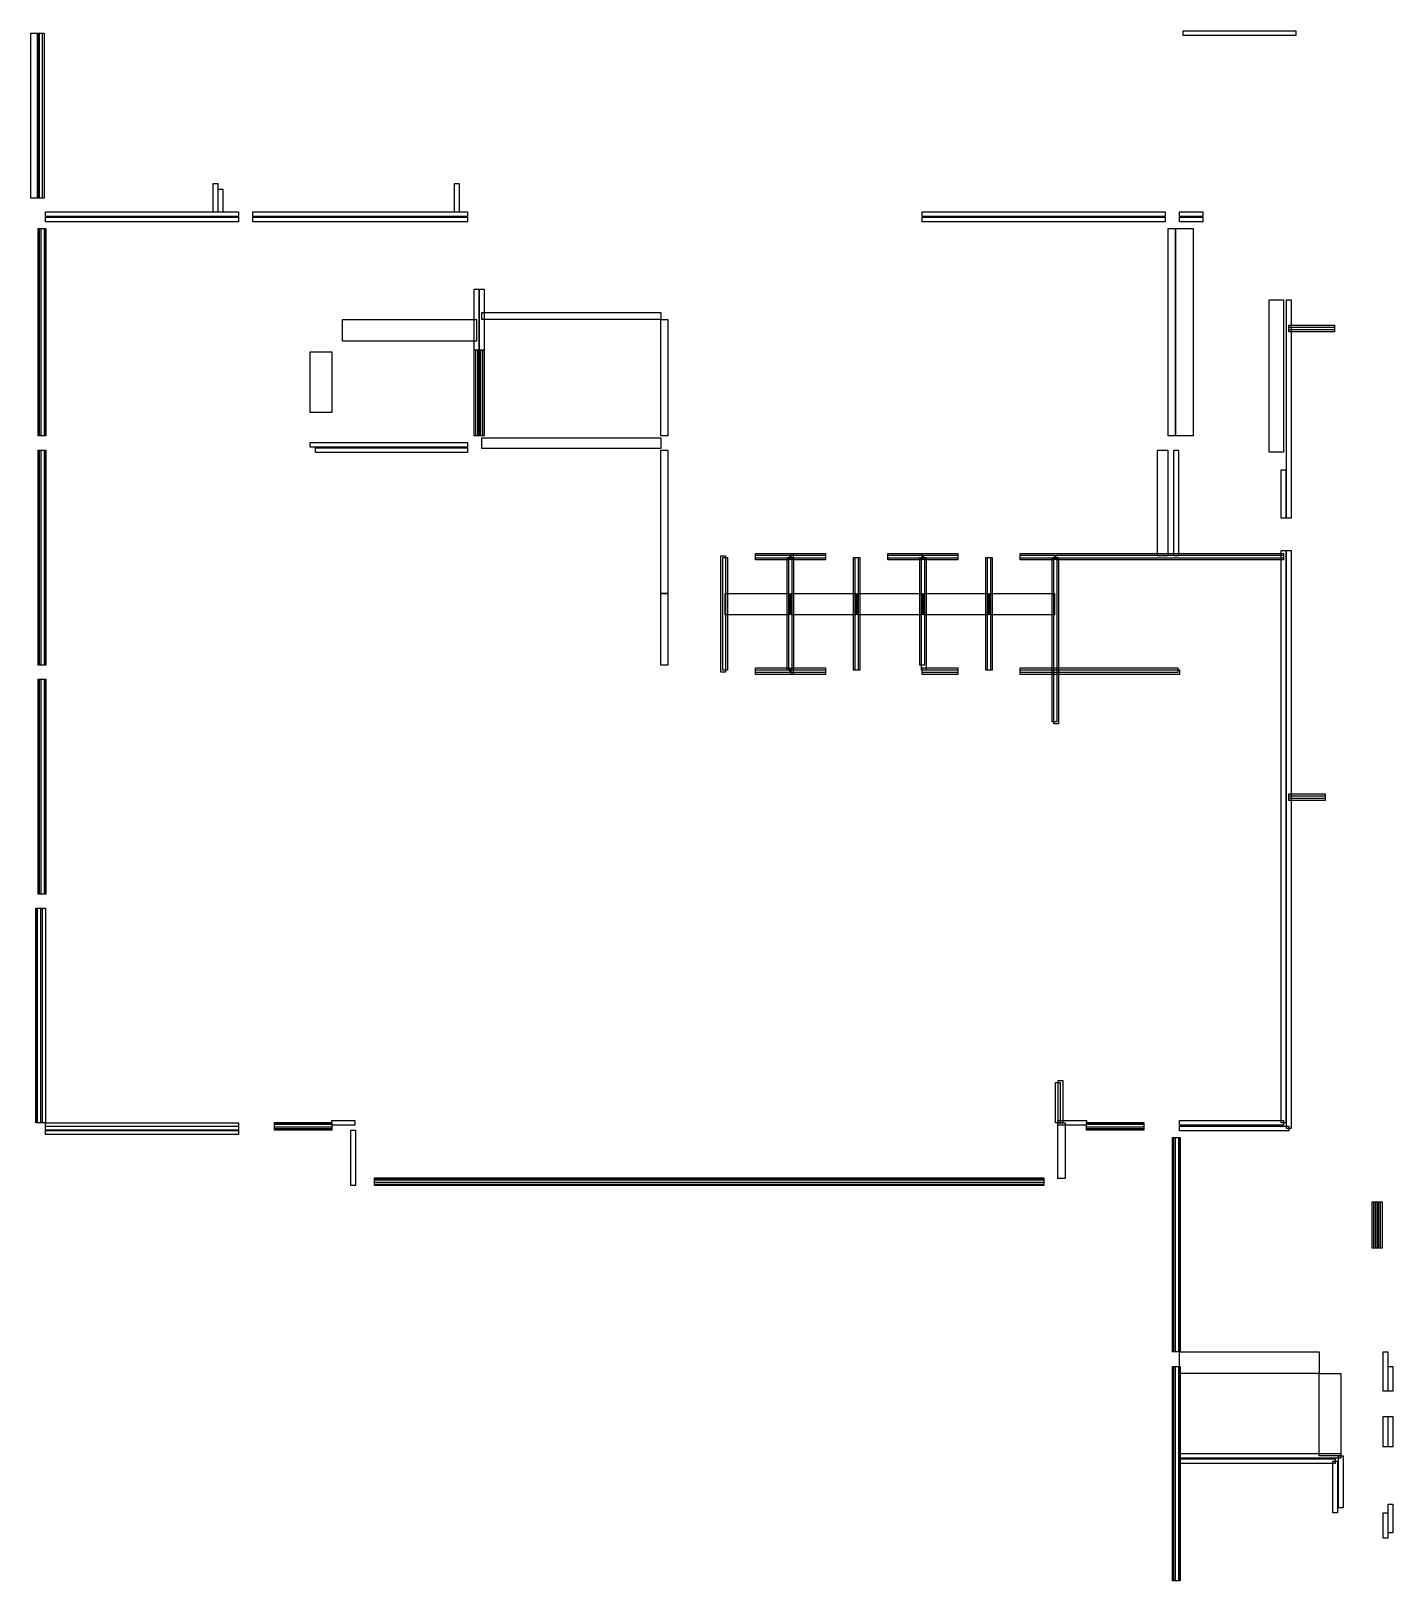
# Model space of a CAD drawing. Header units: metres. Extents: x 0 to 60.8, y 0 to 81.3.
# Drawn here: x 31.72 to 60.85, y 0 to 33.15 of the extents above; entities that cross this region are included whole.
import ezdxf

# ---------------------------------------------------------------- set-up
doc = ezdxf.new("R2010")
doc.units = ezdxf.units.M
doc.layers.add('MURO_SOLIDO', color=7, linetype='Continuous')

msp = doc.modelspace()

# ---------------------------------------------------------------- linework, layer by layer
at = {"layer": 'MURO_SOLIDO'}
for points in [[(56.361, 33.146), (58.771, 33.146), (58.771, 33.046), (56.361, 33.046)], [(31.719, 33.096), (31.876, 33.096), (31.876, 29.574), (31.719, 29.574)], [(31.86, 33.096), (31.96, 33.096), (31.96, 29.574), (31.86, 29.574)], [(31.899, 33.096), (31.999, 33.096), (31.999, 29.574), (31.899, 29.574)], [(35.612, 29.882), (35.712, 29.882), (35.712, 29.27), (35.612, 29.27)], [(40.774, 29.882), (40.874, 29.882), (40.874, 29.27), (40.774, 29.27)], [(35.725, 29.765), (35.825, 29.765), (35.825, 29.27), (35.725, 29.27)], [(32.028, 29.281), (36.157, 29.281), (36.157, 29.181), (32.028, 29.181)], [(36.465, 29.281), (41.055, 29.281), (41.055, 29.181), (36.465, 29.181)], [(50.777, 29.281), (55.979, 29.281), (55.979, 29.181), (50.777, 29.181)], [(56.282, 29.281), (56.782, 29.281), (56.782, 29.181), (56.282, 29.181)], [(31.876, 28.922), (32.028, 28.922), (32.028, 24.485), (31.876, 24.485)], [(31.899, 28.922), (31.999, 28.922), (31.999, 24.485), (31.899, 24.485)], [(31.939, 28.922), (32.039, 28.922), (32.039, 24.485), (31.939, 24.485)], [(32.028, 29.163), (36.157, 29.163), (36.157, 29.063), (32.028, 29.063)], [(36.465, 29.163), (41.055, 29.163), (41.055, 29.063), (36.465, 29.063)], [(50.777, 29.163), (55.979, 29.163), (55.979, 29.063), (50.777, 29.063)], [(56.038, 28.922), (56.194, 28.922), (56.194, 24.485), (56.038, 24.485)], [(56.199, 28.922), (56.576, 28.922), (56.576, 24.485), (56.199, 24.485)], [(56.282, 29.163), (56.782, 29.163), (56.782, 29.063), (56.282, 29.063)], [(41.196, 27.624), (41.296, 27.624), (41.296, 26.322), (41.196, 26.322)], [(41.313, 27.624), (41.413, 27.624), (41.413, 26.322), (41.313, 26.322)], [(58.198, 27.394), (58.506, 27.394), (58.506, 24.142), (58.198, 24.142)], [(58.569, 27.394), (58.669, 27.394), (58.669, 22.727), (58.569, 22.727)], [(38.38, 26.973), (41.246, 26.973), (41.246, 26.513), (38.38, 26.513)], [(41.363, 27.125), (45.189, 27.125), (45.189, 26.973), (41.363, 26.973)], [(45.189, 26.973), (45.34, 26.973), (45.34, 24.485), (45.189, 24.485)], [(58.619, 26.852), (59.598, 26.852), (59.598, 26.752), (58.619, 26.752)], [(58.619, 26.812), (59.598, 26.812), (59.598, 26.712), (58.619, 26.712)], [(37.69, 26.282), (38.15, 26.282), (38.15, 24.984), (37.69, 24.984)], [(41.196, 26.322), (41.296, 26.322), (41.296, 24.485), (41.196, 24.485)], [(41.235, 26.322), (41.335, 26.322), (41.335, 24.485), (41.235, 24.485)], [(41.274, 26.322), (41.374, 26.322), (41.374, 24.485), (41.274, 24.485)], [(41.313, 26.322), (41.413, 26.322), (41.413, 24.485), (41.313, 24.485)], [(37.69, 24.344), (41.055, 24.344), (41.055, 24.244), (37.69, 24.244)], [(37.802, 24.231), (41.055, 24.231), (41.055, 24.131), (37.802, 24.131)], [(41.363, 24.446), (45.189, 24.446), (45.189, 24.22), (41.363, 24.22)], [(31.876, 24.181), (32.028, 24.181), (32.028, 19.587), (31.876, 19.587)], [(31.899, 24.181), (31.999, 24.181), (31.999, 19.587), (31.899, 19.587)], [(31.939, 24.181), (32.039, 24.181), (32.039, 19.587), (31.939, 19.587)], [(45.189, 24.181), (45.34, 24.181), (45.34, 21.12), (45.189, 21.12)], [(55.812, 24.181), (56.033, 24.181), (56.033, 21.923), (55.812, 21.923)], [(56.159, 24.181), (56.259, 24.181), (56.259, 21.923), (56.159, 21.923)], [(58.456, 23.76), (58.556, 23.76), (58.556, 22.727), (58.456, 22.727)], [(46.476, 21.923), (46.576, 21.923), (46.576, 19.435), (46.476, 19.435)], [(46.515, 21.884), (46.615, 21.884), (46.615, 19.474), (46.515, 19.474)], [(47.216, 21.973), (48.02, 21.973), (48.02, 21.873), (47.216, 21.873)], [(47.216, 21.934), (47.941, 21.934), (47.941, 21.834), (47.216, 21.834)], [(47.891, 21.884), (47.991, 21.884), (47.991, 19.474), (47.891, 19.474)], [(47.93, 21.884), (48.03, 21.884), (48.03, 19.474), (47.93, 19.474)], [(47.98, 21.973), (48.71, 21.973), (48.71, 21.873), (47.98, 21.873)], [(47.98, 21.934), (48.71, 21.934), (48.71, 21.834), (47.98, 21.834)], [(49.312, 21.884), (49.412, 21.884), (49.412, 19.474), (49.312, 19.474)], [(49.346, 21.884), (49.446, 21.884), (49.446, 19.474), (49.346, 19.474)], [(50.047, 21.973), (50.777, 21.973), (50.777, 21.873), (50.047, 21.873)], [(50.047, 21.934), (50.777, 21.934), (50.777, 21.834), (50.047, 21.834)], [(50.727, 21.884), (50.827, 21.884), (50.827, 19.587), (50.727, 19.587)], [(50.761, 21.884), (50.861, 21.884), (50.861, 19.474), (50.761, 19.474)], [(50.777, 21.973), (51.541, 21.973), (51.541, 21.873), (50.777, 21.873)], [(50.811, 21.934), (51.541, 21.934), (51.541, 21.834), (50.811, 21.834)], [(52.143, 21.884), (52.243, 21.884), (52.243, 19.474), (52.143, 19.474)], [(52.177, 21.884), (52.277, 21.884), (52.277, 19.474), (52.177, 19.474)], [(52.878, 21.973), (58.506, 21.973), (58.506, 21.873), (52.878, 21.873)], [(52.878, 21.934), (53.608, 21.934), (53.608, 21.834), (52.878, 21.834)], [(53.558, 21.884), (53.658, 21.884), (53.658, 18.372), (53.558, 18.372)], [(53.592, 21.884), (53.692, 21.884), (53.692, 18.333), (53.592, 18.333)], [(53.642, 21.934), (58.506, 21.934), (58.506, 21.834), (53.642, 21.834)], [(58.456, 22.036), (58.556, 22.036), (58.556, 9.796), (58.456, 9.796)], [(58.569, 22.036), (58.669, 22.036), (58.669, 9.678), (58.569, 9.678)], [(45.189, 21.12), (45.34, 21.12), (45.34, 19.587), (45.189, 19.587)], [(46.565, 21.12), (47.941, 21.12), (47.941, 20.66), (46.565, 20.66)], [(47.98, 21.12), (49.362, 21.12), (49.362, 20.66), (47.98, 20.66)], [(49.396, 21.12), (50.777, 21.12), (50.777, 20.66), (49.396, 20.66)], [(50.811, 21.12), (52.193, 21.12), (52.193, 20.66), (50.811, 20.66)], [(52.227, 21.12), (53.608, 21.12), (53.608, 20.66), (52.227, 20.66)], [(31.876, 19.283), (32.028, 19.283), (32.028, 14.689), (31.876, 14.689)], [(31.899, 19.283), (31.999, 19.283), (31.999, 14.689), (31.899, 14.689)], [(31.939, 19.283), (32.039, 19.283), (32.039, 14.689), (31.939, 14.689)], [(47.216, 19.524), (47.941, 19.524), (47.941, 19.424), (47.216, 19.424)], [(47.216, 19.485), (48.02, 19.485), (48.02, 19.385), (47.216, 19.385)], [(47.98, 19.524), (48.71, 19.524), (48.71, 19.424), (47.98, 19.424)], [(47.98, 19.485), (48.71, 19.485), (48.71, 19.385), (47.98, 19.385)], [(50.777, 19.524), (51.541, 19.524), (51.541, 19.424), (50.777, 19.424)], [(50.777, 19.485), (51.541, 19.485), (51.541, 19.385), (50.777, 19.385)], [(52.878, 19.524), (56.248, 19.524), (56.248, 19.424), (52.878, 19.424)], [(52.878, 19.485), (56.282, 19.485), (56.282, 19.385), (52.878, 19.385)], [(58.619, 16.83), (59.398, 16.83), (59.398, 16.73), (58.619, 16.73)], [(58.619, 16.791), (59.398, 16.791), (59.398, 16.691), (58.619, 16.691)], [(31.826, 14.385), (31.926, 14.385), (31.926, 9.796), (31.826, 9.796)], [(31.837, 14.385), (32.028, 14.385), (32.028, 9.796), (31.837, 9.796)], [(31.86, 14.385), (31.96, 14.385), (31.96, 9.796), (31.86, 9.796)], [(53.632, 10.663), (53.732, 10.663), (53.732, 9.796), (53.632, 9.796)], [(53.686, 10.702), (53.786, 10.702), (53.786, 9.796), (53.686, 9.796)], [(32.028, 9.796), (36.157, 9.796), (36.157, 9.639), (32.028, 9.639)], [(32.028, 9.728), (36.157, 9.728), (36.157, 9.628), (32.028, 9.628)], [(32.028, 9.65), (36.157, 9.65), (36.157, 9.55), (32.028, 9.55)], [(36.926, 9.807), (38.15, 9.807), (38.15, 9.707), (36.926, 9.707)], [(36.926, 9.796), (38.15, 9.796), (38.15, 9.639), (36.926, 9.639)], [(36.926, 9.768), (38.15, 9.768), (38.15, 9.668), (36.926, 9.668)], [(38.15, 9.846), (38.645, 9.846), (38.645, 9.746), (38.15, 9.746)], [(38.556, 9.639), (38.656, 9.639), (38.656, 8.454), (38.556, 8.454)], [(53.682, 9.846), (54.294, 9.846), (54.294, 9.746), (53.682, 9.746)], [(53.682, 9.796), (53.838, 9.796), (53.838, 8.606), (53.682, 8.606)], [(54.294, 9.807), (55.518, 9.807), (55.518, 9.707), (54.294, 9.707)], [(54.294, 9.796), (55.518, 9.796), (55.518, 9.639), (54.294, 9.639)], [(54.294, 9.768), (55.518, 9.768), (55.518, 9.668), (54.294, 9.668)], [(56.282, 9.846), (58.506, 9.846), (58.506, 9.746), (56.282, 9.746)], [(56.282, 9.728), (58.619, 9.728), (58.619, 9.628), (56.282, 9.628)], [(56.131, 9.487), (56.282, 9.487), (56.282, 4.898), (56.131, 4.898)], [(56.159, 9.487), (56.259, 9.487), (56.259, 4.898), (56.159, 4.898)], [(56.198, 9.487), (56.298, 9.487), (56.298, 4.898), (56.198, 4.898)], [(39.066, 8.621), (53.378, 8.621), (53.378, 8.521), (39.066, 8.521)], [(39.066, 8.606), (53.378, 8.606), (53.378, 8.454), (39.066, 8.454)], [(39.066, 8.582), (53.378, 8.582), (53.378, 8.482), (39.066, 8.482)], [(60.406, 8.111), (60.506, 8.111), (60.506, 7.117), (60.406, 7.117)], [(60.435, 8.111), (60.535, 8.111), (60.535, 7.117), (60.435, 7.117)], [(60.474, 8.111), (60.574, 8.111), (60.574, 7.117), (60.474, 7.117)], [(60.518, 8.111), (60.618, 8.111), (60.618, 7.117), (60.518, 7.117)], [(56.282, 4.898), (59.27, 4.898), (59.27, 4.438), (56.282, 4.438)], [(60.636, 4.898), (60.736, 4.898), (60.736, 4.056), (60.636, 4.056)], [(56.131, 4.589), (56.282, 4.589), (56.282, 0), (56.131, 0)], [(56.159, 4.589), (56.259, 4.589), (56.259, 0), (56.159, 0)], [(56.198, 4.589), (56.298, 4.589), (56.298, 0), (56.198, 0)], [(59.27, 4.438), (59.731, 4.438), (59.731, 2.679), (59.27, 2.679)], [(60.748, 4.589), (60.848, 4.589), (60.848, 4.056), (60.748, 4.056)], [(60.636, 3.517), (60.736, 3.517), (60.736, 2.87), (60.636, 2.87)], [(60.748, 3.517), (60.848, 3.517), (60.848, 2.87), (60.748, 2.87)], [(56.282, 2.729), (59.731, 2.729), (59.731, 2.629), (56.282, 2.629)], [(59.681, 2.679), (59.781, 2.679), (59.781, 1.567), (59.681, 1.567)], [(56.282, 2.612), (59.613, 2.612), (59.613, 2.512), (56.282, 2.512)], [(59.563, 2.562), (59.663, 2.562), (59.663, 1.455), (59.563, 1.455)], [(60.636, 1.455), (60.736, 1.455), (60.736, 0.916), (60.636, 0.916)], [(60.748, 1.646), (60.848, 1.646), (60.848, 1.033), (60.748, 1.033)]]:
    msp.add_lwpolyline(points, close=True, dxfattribs=at)

doc.saveas('drawing.dxf')
